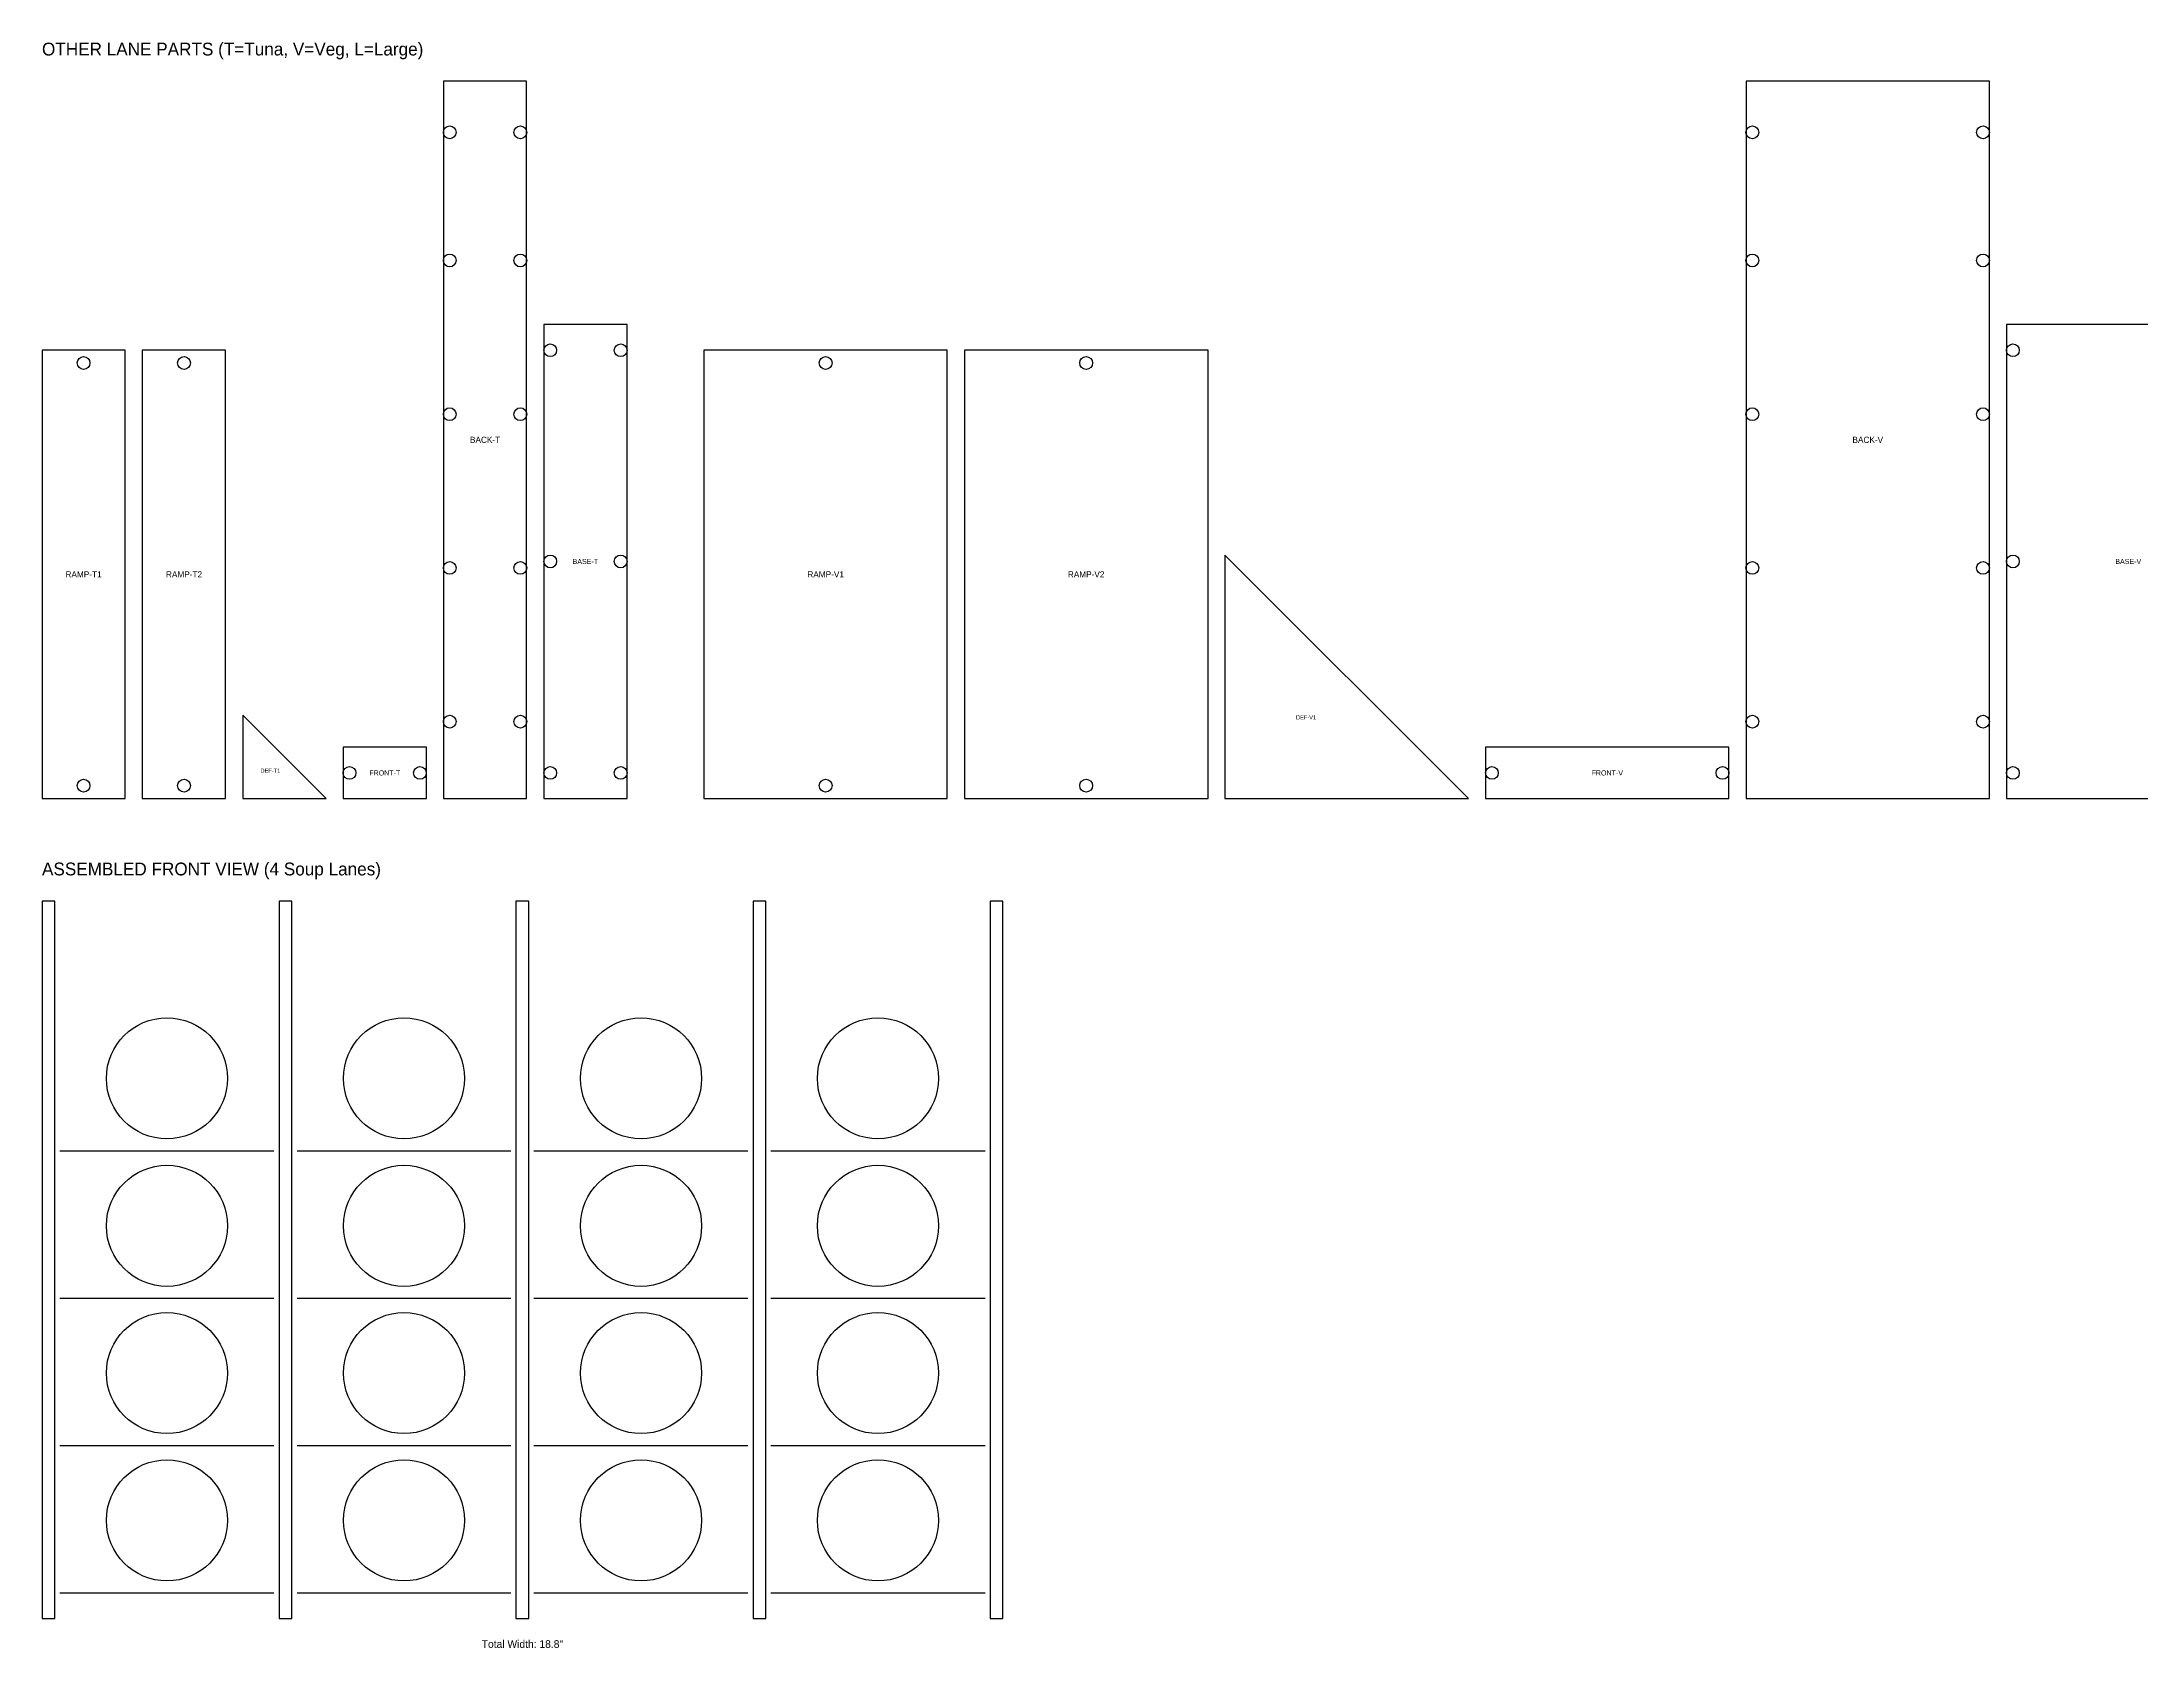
# Model space of a CAD drawing. Header units: millimetres. Extents: x 0 to 1956, y -15 to 1659.
# Drawn here: x 0 to 1041, y -15 to 781 of the extents above; entities that cross this region are included whole.
import ezdxf
from ezdxf.enums import TextEntityAlignment as Align

# ---------------------------------------------------------------- set-up
doc = ezdxf.new("R2010")
doc.units = ezdxf.units.MM
for name, color, linetype in [('HOLES', 5, 'Continuous'), ('LABEL', 4, 'Continuous'), ('PANEL', 7, 'Continuous'), ('PART', 7, 'Continuous'), ('SENSOR', 1, 'Continuous'), ('TITLE', 2, 'Continuous')]:
    doc.layers.add(name, color=color, linetype=linetype)

msp = doc.modelspace()

# ---------------------------------------------------------------- linework, layer by layer
at = {"layer": 'HOLES'}
for centre in [(202.1, 736.6), (237.1, 736.6), (847.7, 736.6), (962, 736.6), (202.1, 673.1), (237.1, 673.1), (847.7, 673.1), (962, 673.1), (20.6, 622.3), (70.4, 622.3), (251.9, 628.6), (286.8, 628.6), (388.4, 622.3), (517.5, 622.3), (976.8, 628.6), (202.1, 596.9), (237.1, 596.9), (847.7, 596.9), (962, 596.9), (202.1, 520.7), (237.1, 520.7), (251.9, 523.9), (286.8, 523.9), (847.7, 520.7), (962, 520.7), (976.8, 523.9), (202.1, 444.5), (237.1, 444.5), (847.7, 444.5), (962, 444.5), (152.4, 419.1), (187.3, 419.1), (251.9, 419.1), (286.8, 419.1), (718.6, 419.1), (832.9, 419.1), (976.8, 419.1), (20.6, 412.8), (70.4, 412.8), (388.4, 412.8), (517.5, 412.8)]:
    msp.add_circle(centre, 3.17, dxfattribs=at)
at = {"layer": 'PANEL'}
for points in [[(0, 0), (6.3, 0), (6.3, 355.6), (0, 355.6), (0, 0)], [(117.5, 0), (123.8, 0), (123.8, 355.6), (117.5, 355.6), (117.5, 0)], [(234.9, 0), (241.3, 0), (241.3, 355.6), (234.9, 355.6), (234.9, 0)], [(352.4, 0), (358.8, 0), (358.8, 355.6), (352.4, 355.6), (352.4, 0)], [(469.9, 0), (476.2, 0), (476.2, 355.6), (469.9, 355.6), (469.9, 0)]]:
    msp.add_lwpolyline(points, dxfattribs=at)
at = {"layer": 'PART'}
for p, q in [((8.9, 231.8), (114.9, 231.8)), ((126.4, 231.8), (232.4, 231.8)), ((243.8, 231.8), (349.9, 231.8)), ((361.3, 231.8), (467.4, 231.8)), ((8.9, 158.8), (114.9, 158.8)), ((126.4, 158.8), (232.4, 158.8)), ((243.8, 158.8), (349.9, 158.8)), ((361.3, 158.8), (467.4, 158.8)), ((8.9, 85.7), (114.9, 85.7)), ((126.4, 85.7), (232.4, 85.7)), ((243.8, 85.7), (349.9, 85.7)), ((361.3, 85.7), (467.4, 85.7)), ((8.9, 12.7), (114.9, 12.7)), ((126.4, 12.7), (232.4, 12.7)), ((243.8, 12.7), (349.9, 12.7)), ((361.3, 12.7), (467.4, 12.7))]:
    msp.add_line(p, q, dxfattribs=at)
for points in [[(199, 406.4), (240.2, 406.4), (240.2, 762), (199, 762), (199, 406.4)], [(844.6, 406.4), (965.2, 406.4), (965.2, 762), (844.6, 762), (844.6, 406.4)], [(248.7, 406.4), (290, 406.4), (290, 641.3), (248.7, 641.3), (248.7, 406.4)], [(973.7, 406.4), (1094.3, 406.4), (1094.3, 641.3), (973.7, 641.3), (973.7, 406.4)], [(0, 406.4), (41.3, 406.4), (41.3, 628.6), (0, 628.6), (0, 406.4)], [(49.7, 406.4), (91, 406.4), (91, 628.6), (49.7, 628.6), (49.7, 406.4)], [(328.1, 406.4), (448.7, 406.4), (448.7, 628.6), (328.1, 628.6), (328.1, 406.4)], [(457.2, 406.4), (577.9, 406.4), (577.9, 628.6), (457.2, 628.6), (457.2, 406.4)], [(586.3, 406.4), (707, 406.4), (586.3, 527), (586.3, 406.4)], [(99.5, 406.4), (140.8, 406.4), (99.5, 447.7), (99.5, 406.4)], [(149.2, 406.4), (190.5, 406.4), (190.5, 431.8), (149.2, 431.8), (149.2, 406.4)], [(715.4, 406.4), (836.1, 406.4), (836.1, 431.8), (715.4, 431.8), (715.4, 406.4)]]:
    msp.add_lwpolyline(points, close=True, dxfattribs=at)
at = {"layer": 'SENSOR'}
for centre in [(61.9, 267.7), (179.4, 267.7), (296.9, 267.7), (414.3, 267.7), (61.9, 194.6), (179.4, 194.6), (296.9, 194.6), (414.3, 194.6), (61.9, 121.6), (179.4, 121.6), (296.9, 121.6), (414.3, 121.6), (61.9, 48.6), (179.4, 48.6), (296.9, 48.6), (414.3, 48.6)]:
    msp.add_circle(centre, 30, dxfattribs=at)

# ---------------------------------------------------------------- texts
at = {"layer": 'LABEL'}
for s, height, p in [('BACK-T', 3.05, (219.6, 584.2)), ('BACK-V', 3.05, (904.9, 584.2)), ('BASE-T', 2.54, (269.3, 523.9)), ('BASE-V', 2.54, (1034, 523.9)), ('RAMP-T1', 3.05, (20.6, 517.5)), ('RAMP-T2', 3.05, (70.4, 517.5)), ('RAMP-V1', 3.05, (388.4, 517.5)), ('RAMP-V2', 3.05, (517.5, 517.5)), ('DEF-V1', 2.03, (626.5, 446.6)), ('DEF-T1', 2.03, (113.2, 420.2)), ('FRONT-T', 2.54, (169.9, 419.1)), ('FRONT-V', 2.54, (775.8, 419.1)), ('Total Width: 18.8"', 3.81, (238.1, -12.7))]:
    msp.add_text(s, height=height, dxfattribs=at).set_placement(p, align=Align.MIDDLE_CENTER)
at = {"layer": 'TITLE'}
for s, p in [('OTHER LANE PARTS (T=Tuna, V=Veg, L=Large)', (0, 774.7)), ('ASSEMBLED FRONT VIEW (4 Soup Lanes)', (0, 368.3))]:
    msp.add_text(s, height=6.35, dxfattribs=at).set_placement(p)

doc.saveas('drawing.dxf')
